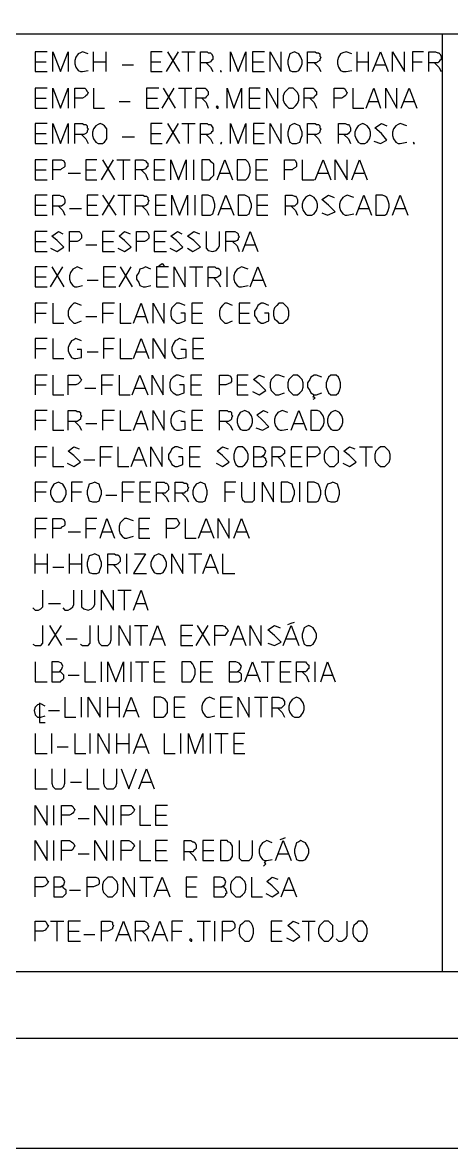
# Model space of a CAD drawing. Extents: x 0 to 597, y 0 to 422.
# Drawn here: x 65 to 103.8, y 0 to 102 of the extents above; entities that cross this region are included whole.
import ezdxf

# ---------------------------------------------------------------- set-up
doc = ezdxf.new("R2010")
doc.units = 0
doc.header["$MEASUREMENT"] = 0
doc.layers.add('GT_1', color=7, linetype='Continuous')

msp = doc.modelspace()

# ---------------------------------------------------------------- linework, layer by layer
at = {"linetype": 'Continuous'}
msp.add_lwpolyline([(0, 421.74), (597.11, 421.74), (597.11, 0), (0, 0)], close=True, dxfattribs=at)
at = {"layer": 'GT_1', "flags": 128}
for points in [[(25, 10), (583.8, 10), (583.8, 409.8)], [(328.9, 101), (25, 101)], [(103, 101), (103, 16)], [(67.2, 99.4), (66.1, 99.4), (66.1, 97.6), (67.2, 97.6)], [(67.7, 97.6), (67.7, 99.4), (68.4, 97.6), (69.1, 99.4), (69.1, 97.6)], [(70.9, 99.2), (70.4, 99.4), (70.2, 99.3), (70, 99.2), (69.8, 98.9), (69.7, 98.6), (69.7, 98.3), (69.8, 98), (70, 97.7), (70.2, 97.6), (70.4, 97.6), (70.9, 97.7)], [(71.4, 97.6), (71.4, 99.4)], [(72.5, 99.4), (72.5, 97.6)], [(77.6, 99.4), (76.6, 99.4), (76.6, 97.6), (77.6, 97.6)], [(78, 97.6), (79.1, 99.4)], [(78.1, 99.4), (79.2, 97.6)], [(79.4, 99.4), (80.6, 99.4)], [(80, 97.6), (80, 99.4)], [(81.1, 97.6), (81.1, 99.4), (81.7, 99.4), (81.8, 99.3), (82, 99.3), (82.1, 99.2), (82.2, 99), (82.2, 98.9), (82.2, 98.7), (82.1, 98.6), (82, 98.5), (81.8, 98.4), (81.7, 98.4), (81.1, 98.4)], [(83.8, 97.6), (83.8, 99.4), (84.5, 97.6), (85.2, 99.4), (85.2, 97.6)], [(86.9, 99.4), (85.8, 99.4), (85.8, 97.6), (86.9, 97.6)], [(87.4, 97.6), (87.4, 99.4), (88.4, 97.6), (88.4, 99.4)], [(89.7, 97.6), (89.8, 97.6), (90, 97.7), (90.2, 98), (90.3, 98.3), (90.3, 98.6), (90.2, 98.9), (90, 99.2), (89.8, 99.3), (89.6, 99.4), (89.4, 99.3), (89.2, 99.2), (89.1, 98.9), (89, 98.6), (89, 98.3), (89.1, 98), (89.2, 97.7), (89.4, 97.6), (89.6, 97.6), (89.7, 97.6)], [(90.8, 97.6), (90.8, 99.4), (91.5, 99.4), (91.6, 99.3), (91.8, 99.3), (91.9, 99.2), (91.9, 99), (92, 98.9), (91.9, 98.7), (91.9, 98.6), (91.7, 98.5), (91.6, 98.4), (91.5, 98.4), (90.8, 98.4)], [(94.8, 99.2), (94.3, 99.4), (94, 99.3), (93.8, 99.2), (93.6, 98.9), (93.5, 98.6), (93.5, 98.3), (93.6, 98), (93.8, 97.7), (94, 97.6), (94.3, 97.6), (94.8, 97.7)], [(95.3, 97.6), (95.3, 99.4)], [(96.3, 99.4), (96.3, 97.6)], [(96.7, 97.6), (97.4, 99.4), (98.1, 97.6)], [(98.5, 97.6), (98.5, 99.4), (99.6, 97.6), (99.6, 99.4)], [(101.3, 99.4), (100.3, 99.4), (100.3, 97.6)], [(101.8, 97.6), (101.8, 99.4), (102.4, 99.4), (102.6, 99.3), (102.7, 99.3), (102.8, 99.2), (102.9, 99), (102.9, 98.9), (102.9, 98.7), (102.8, 98.6), (102.7, 98.5), (102.6, 98.4), (102.4, 98.4), (101.8, 98.4)], [(66.1, 98.5), (67.1, 98.5)], [(71.4, 98.5), (72.5, 98.5)], [(74, 98.2), (75, 98.2)], [(76.6, 98.5), (77.5, 98.5)], [(81.6, 98.4), (82, 98), (82.2, 97.6)], [(85.8, 98.5), (86.8, 98.5)], [(91.4, 98.4), (91.8, 98), (92, 97.6)], [(95.3, 98.5), (96.3, 98.5)], [(97, 98.2), (97.9, 98.2)], [(100.3, 98.5), (101.2, 98.5)], [(102.3, 98.4), (102.7, 98), (102.9, 97.6)], [(83, 97.6), (82.9, 97.7), (82.9, 97.6), (83, 97.6)], [(67.2, 96.1), (66.1, 96.1), (66.1, 94.3), (67.2, 94.3)], [(67.7, 94.3), (67.7, 96.1), (68.4, 94.3), (69.1, 96.1), (69.1, 94.3)], [(69.7, 94.3), (69.7, 96.1), (70.4, 96.1), (70.6, 96.1), (70.7, 96), (70.8, 95.8), (70.9, 95.7), (70.8, 95.5), (70.7, 95.4), (70.6, 95.3), (70.4, 95.2), (69.7, 95.2)], [(71.4, 96.1), (71.4, 94.3), (72.4, 94.3)], [(77.3, 96.1), (76.2, 96.1), (76.2, 94.3), (77.3, 94.3)], [(77.6, 94.3), (78.7, 96.1)], [(77.7, 96.1), (78.8, 94.3)], [(79.1, 96.1), (80.3, 96.1)], [(79.7, 94.3), (79.7, 96.1)], [(80.7, 94.3), (80.7, 96.1), (81.3, 96.1), (81.4, 96.1), (81.5, 96.1), (81.6, 96), (81.7, 95.9), (81.8, 95.8), (81.8, 95.6), (81.8, 95.5), (81.7, 95.4), (81.6, 95.3), (81.5, 95.2), (81.3, 95.2), (80.7, 95.2)], [(83.5, 94.3), (83.5, 96.1), (84.1, 94.3), (84.8, 96.1), (84.8, 94.3)], [(86.5, 96.1), (85.5, 96.1), (85.5, 94.3), (86.5, 94.3)], [(87.1, 94.3), (87.1, 96.1), (88.1, 94.3), (88.1, 96.1)], [(89.4, 94.3), (89.5, 94.3), (89.7, 94.5), (89.9, 94.7), (90, 95), (90, 95.4), (89.9, 95.7), (89.7, 95.9), (89.5, 96.1), (89.3, 96.1), (89.1, 96.1), (88.9, 95.9), (88.7, 95.7), (88.6, 95.4), (88.6, 95), (88.7, 94.7), (88.9, 94.5), (89.1, 94.3), (89.3, 94.3), (89.4, 94.3)], [(90.5, 94.3), (90.5, 96.1), (91.1, 96.1), (91.3, 96.1), (91.4, 96), (91.5, 95.9), (91.6, 95.8), (91.6, 95.6), (91.6, 95.5), (91.5, 95.4), (91.4, 95.3), (91.3, 95.2), (91.1, 95.2), (90.5, 95.2)], [(93.2, 94.3), (93.2, 96.1), (93.9, 96.1), (94.1, 96.1), (94.2, 96), (94.3, 95.8), (94.4, 95.7), (94.3, 95.5), (94.2, 95.4), (94.1, 95.3), (93.9, 95.2), (93.2, 95.2)], [(94.9, 96.1), (94.9, 94.3), (95.9, 94.3)], [(96.1, 94.3), (96.8, 96.1), (97.4, 94.3)], [(97.9, 94.3), (97.9, 96.1), (98.9, 94.3), (98.9, 96.1)], [(99.3, 94.3), (100, 96.1), (100.7, 94.3)], [(66.1, 95.2), (67.1, 95.2)], [(76.2, 95.2), (77.2, 95.2)], [(81.2, 95.2), (81.6, 94.8), (81.8, 94.3)], [(85.5, 95.2), (86.5, 95.2)], [(91, 95.2), (91.4, 94.8), (91.6, 94.3)], [(73.7, 94.9), (74.7, 94.9)], [(82.7, 94.3), (82.7, 94.4), (82.6, 94.5), (82.5, 94.4), (82.6, 94.3), (82.7, 94.3)], [(96.3, 94.9), (97.2, 94.9)], [(99.6, 94.9), (100.5, 94.9)], [(67.2, 92.9), (66.1, 92.9), (66.1, 91.1), (67.2, 91.1)], [(67.7, 91.1), (67.7, 92.9), (68.4, 91.1), (69.1, 92.9), (69.1, 91.1)], [(69.7, 91.1), (69.7, 92.9), (70.4, 92.9), (70.5, 92.8), (70.7, 92.8), (70.8, 92.7), (70.8, 92.5), (70.9, 92.4), (70.8, 92.2), (70.8, 92.1), (70.7, 92), (70.5, 91.9), (70.4, 91.9), (69.7, 91.9)], [(72.1, 91.1), (72.2, 91.1), (72.4, 91.2), (72.6, 91.5), (72.6, 91.8), (72.6, 92.1), (72.6, 92.4), (72.4, 92.7), (72.2, 92.8), (72, 92.9), (71.8, 92.8), (71.6, 92.7), (71.4, 92.4), (71.3, 92.1), (71.3, 91.8), (71.4, 91.5), (71.6, 91.2), (71.8, 91.1), (72, 91.1), (72.1, 91.1)], [(77.6, 92.9), (76.6, 92.9), (76.6, 91.1), (77.6, 91.1)], [(78, 91.1), (79.1, 92.9)], [(78.1, 92.9), (79.2, 91.1)], [(79.4, 92.9), (80.6, 92.9)], [(80, 91.1), (80, 92.9)], [(81.1, 91.1), (81.1, 92.9), (81.7, 92.9), (81.8, 92.8), (82, 92.8), (82.1, 92.7), (82.2, 92.5), (82.2, 92.4), (82.2, 92.2), (82.1, 92.1), (82, 92), (81.8, 91.9), (81.7, 91.9), (81.1, 91.9)], [(83.8, 91.1), (83.8, 92.9), (84.5, 91.1), (85.2, 92.9), (85.2, 91.1)], [(86.9, 92.9), (85.9, 92.9), (85.9, 91.1), (86.9, 91.1)], [(87.4, 91.1), (87.4, 92.9), (88.4, 91.1), (88.4, 92.9)], [(89.7, 91.1), (89.8, 91.1), (90.1, 91.2), (90.2, 91.5), (90.3, 91.8), (90.3, 92.1), (90.2, 92.4), (90.1, 92.7), (89.8, 92.8), (89.6, 92.9), (89.4, 92.8), (89.2, 92.7), (89.1, 92.4), (89, 92.1), (89, 91.8), (89.1, 91.5), (89.2, 91.2), (89.4, 91.1), (89.6, 91.1), (89.7, 91.1)], [(90.8, 91.1), (90.8, 92.9), (91.5, 92.9), (91.6, 92.8), (91.8, 92.8), (91.9, 92.7), (91.9, 92.5), (92, 92.4), (91.9, 92.2), (91.9, 92.1), (91.8, 92), (91.6, 91.9), (91.5, 91.9), (90.8, 91.9)], [(93.6, 91.1), (93.6, 92.9), (94.2, 92.9), (94.4, 92.8), (94.5, 92.8), (94.6, 92.7), (94.7, 92.5), (94.7, 92.4), (94.7, 92.2), (94.6, 92.1), (94.5, 92), (94.4, 91.9), (94.2, 91.9), (93.6, 91.9)], [(95.9, 91.1), (96, 91.1), (96.2, 91.2), (96.4, 91.5), (96.5, 91.8), (96.5, 92.1), (96.4, 92.4), (96.2, 92.7), (96, 92.8), (95.8, 92.9), (95.6, 92.8), (95.4, 92.7), (95.2, 92.4), (95.1, 92.1), (95.1, 91.8), (95.2, 91.5), (95.4, 91.2), (95.6, 91.1), (95.8, 91.1), (95.9, 91.1)], [(96.8, 91.3), (97.4, 91.1), (98, 91.4), (97.5, 92), (96.9, 92.5), (97.5, 92.9), (98, 92.7)], [(99.8, 92.7), (99.2, 92.9), (99, 92.8), (98.8, 92.7), (98.6, 92.4), (98.5, 92.1), (98.5, 91.8), (98.6, 91.5), (98.8, 91.2), (99, 91.1), (99.2, 91.1), (99.8, 91.2)], [(66.1, 92), (67.1, 92)], [(70.3, 91.9), (70.7, 91.5), (70.9, 91.1)], [(76.6, 92), (77.5, 92)], [(81.6, 91.9), (82, 91.5), (82.2, 91.1)], [(85.9, 92), (86.8, 92)], [(91.4, 91.9), (91.8, 91.5), (92, 91.1)], [(94.1, 91.9), (94.5, 91.5), (94.7, 91.1)], [(74, 91.7), (75.1, 91.7)], [(83, 91.1), (83, 91.2), (82.9, 91.1), (83, 91.1)], [(100.4, 91.1), (100.5, 91.1), (100.4, 91.2), (100.4, 91.1)], [(67.2, 89.6), (66.1, 89.6), (66.1, 87.8), (67.2, 87.8)], [(67.7, 87.8), (67.7, 89.6), (68.4, 89.6), (68.5, 89.6), (68.7, 89.5), (68.8, 89.3), (68.8, 89.2), (68.8, 89), (68.7, 88.9), (68.5, 88.8), (68.4, 88.7), (67.7, 88.7)], [(71.7, 89.6), (70.7, 89.6), (70.7, 87.8), (71.7, 87.8)], [(72.1, 87.8), (73.2, 89.6)], [(72.2, 89.6), (73.3, 87.8)], [(73.5, 89.6), (74.7, 89.6)], [(74.1, 87.8), (74.1, 89.6)], [(75.2, 87.8), (75.2, 89.6), (75.8, 89.6), (75.9, 89.6), (76.1, 89.5), (76.2, 89.4), (76.3, 89.3), (76.3, 89.1), (76.3, 89), (76.2, 88.9), (76.1, 88.8), (75.9, 88.7), (75.8, 88.7), (75.2, 88.7)], [(77.9, 89.6), (76.9, 89.6), (76.9, 87.8), (77.9, 87.8)], [(78.4, 87.8), (78.4, 89.6), (79.1, 87.8), (79.8, 89.6), (79.8, 87.8)], [(80.5, 87.8), (80.5, 89.6)], [(81.9, 87.8), (82.1, 88), (82.3, 88.2), (82.3, 88.5), (82.3, 88.9), (82.3, 89.2), (82.1, 89.4), (81.9, 89.6), (81.8, 89.6), (81.2, 89.6), (81.2, 87.8), (81.8, 87.8), (81.9, 87.8)], [(82.6, 87.8), (83.3, 89.6), (84, 87.8)], [(85.1, 87.8), (85.2, 87.8), (85.4, 88), (85.5, 88.2), (85.6, 88.5), (85.6, 88.9), (85.5, 89.2), (85.4, 89.4), (85.2, 89.6), (85, 89.6), (84.4, 89.6), (84.4, 87.8), (85, 87.8), (85.1, 87.8)], [(87.2, 89.6), (86.1, 89.6), (86.1, 87.8), (87.2, 87.8)], [(88.7, 87.8), (88.7, 89.6), (89.4, 89.6), (89.6, 89.6), (89.7, 89.5), (89.8, 89.3), (89.8, 89.2), (89.8, 89), (89.7, 88.9), (89.5, 88.8), (89.4, 88.7), (88.7, 88.7)], [(90.3, 89.6), (90.3, 87.8), (91.4, 87.8)], [(91.5, 87.8), (92.2, 89.6), (92.9, 87.8)], [(93.3, 87.8), (93.3, 89.6), (94.4, 87.8), (94.4, 89.6)], [(94.8, 87.8), (95.5, 89.6), (96.2, 87.8)], [(66.1, 88.7), (67.1, 88.7)], [(69.1, 88.4), (70.2, 88.4)], [(70.7, 88.7), (71.6, 88.7)], [(75.7, 88.7), (76.1, 88.3), (76.3, 87.8)], [(76.9, 88.7), (77.8, 88.7)], [(82.8, 88.4), (83.8, 88.4)], [(86.1, 88.7), (87.1, 88.7)], [(91.8, 88.4), (92.7, 88.4)], [(95, 88.4), (95.9, 88.4)], [(67.2, 86.4), (66.1, 86.4), (66.1, 84.6), (67.2, 84.6)], [(67.7, 84.6), (67.7, 86.4), (68.3, 86.4), (68.5, 86.3), (68.6, 86.3), (68.7, 86.2), (68.8, 86), (68.8, 85.9), (68.8, 85.7), (68.7, 85.6), (68.6, 85.5), (68.5, 85.4), (68.3, 85.4), (67.7, 85.4)], [(71.8, 86.4), (70.8, 86.4), (70.8, 84.6), (71.8, 84.6)], [(72.2, 84.6), (73.3, 86.4)], [(72.2, 86.4), (73.4, 84.6)], [(73.6, 86.4), (74.8, 86.4)], [(74.2, 84.6), (74.2, 86.4)], [(75.2, 84.6), (75.2, 86.4), (75.9, 86.4), (76, 86.3), (76.2, 86.3), (76.3, 86.2), (76.3, 86), (76.4, 85.9), (76.3, 85.7), (76.3, 85.6), (76.2, 85.5), (76, 85.4), (75.9, 85.4), (75.2, 85.4)], [(78, 86.4), (77, 86.4), (77, 84.6), (78, 84.6)], [(78.5, 84.6), (78.5, 86.4), (79.2, 84.6), (79.9, 86.4), (79.9, 84.6)], [(80.6, 84.6), (80.6, 86.4)], [(81.9, 84.6), (82, 84.6), (82.2, 84.7), (82.3, 85), (82.4, 85.3), (82.4, 85.6), (82.3, 85.9), (82.2, 86.2), (82, 86.3), (81.8, 86.4), (81.2, 86.4), (81.2, 84.6), (81.8, 84.6), (81.9, 84.6)], [(82.7, 84.6), (83.4, 86.4), (84.1, 84.6)], [(85.2, 84.6), (85.3, 84.6), (85.5, 84.7), (85.6, 85), (85.7, 85.3), (85.7, 85.6), (85.6, 85.9), (85.5, 86.2), (85.3, 86.3), (85.1, 86.4), (84.5, 86.4), (84.5, 84.6), (85.1, 84.6), (85.2, 84.6)], [(87.2, 86.4), (86.2, 86.4), (86.2, 84.6), (87.2, 84.6)], [(88.8, 84.6), (88.8, 86.4), (89.4, 86.4), (89.6, 86.3), (89.7, 86.3), (89.8, 86.2), (89.9, 86), (89.9, 85.9), (89.9, 85.7), (89.8, 85.6), (89.7, 85.5), (89.6, 85.4), (89.4, 85.4), (88.8, 85.4)], [(91.1, 84.6), (91.2, 84.6), (91.4, 84.7), (91.6, 85), (91.7, 85.3), (91.7, 85.6), (91.6, 85.9), (91.4, 86.2), (91.2, 86.3), (91, 86.4), (90.8, 86.3), (90.6, 86.2), (90.4, 85.9), (90.3, 85.6), (90.3, 85.3), (90.4, 85), (90.6, 84.7), (90.8, 84.6), (91, 84.6), (91.1, 84.6)], [(92.1, 84.8), (92.6, 84.6), (93.3, 84.9), (92.7, 85.5), (92.1, 86), (92.7, 86.4), (93.2, 86.2)], [(95, 86.2), (94.4, 86.4), (94.2, 86.3), (94, 86.2), (93.8, 85.9), (93.7, 85.6), (93.7, 85.3), (93.8, 85), (94, 84.7), (94.2, 84.6), (94.4, 84.6), (95, 84.7)], [(95.2, 84.6), (95.9, 86.4), (96.6, 84.6)], [(97.7, 84.6), (97.8, 84.6), (98, 84.7), (98.1, 85), (98.2, 85.3), (98.2, 85.6), (98.1, 85.9), (98, 86.2), (97.8, 86.3), (97.6, 86.4), (97, 86.4), (97, 84.6), (97.6, 84.6), (97.7, 84.6)], [(98.5, 84.6), (99.2, 86.4), (99.9, 84.6)], [(66.1, 85.5), (67.1, 85.5)], [(68.2, 85.4), (68.6, 85), (68.8, 84.6)], [(69.2, 85.2), (70.3, 85.2)], [(70.8, 85.5), (71.7, 85.5)], [(75.8, 85.4), (76.2, 85), (76.4, 84.6)], [(77, 85.5), (77.9, 85.5)], [(82.9, 85.2), (83.8, 85.2)], [(86.2, 85.5), (87.2, 85.5)], [(89.3, 85.4), (89.7, 85), (89.9, 84.6)], [(95.4, 85.2), (96.4, 85.2)], [(98.7, 85.2), (99.6, 85.2)], [(67.2, 83.1), (66.1, 83.1), (66.1, 81.3), (67.2, 81.3)], [(67.5, 81.6), (68.1, 81.3), (68.7, 81.7), (68.1, 82.3), (67.6, 82.7), (68.2, 83.1), (68.6, 82.9)], [(69.2, 81.3), (69.2, 83.1), (69.9, 83.1), (70.1, 83.1), (70.2, 83), (70.3, 82.8), (70.3, 82.7), (70.3, 82.5), (70.2, 82.4), (70.1, 82.3), (69.9, 82.2), (69.2, 82.2)], [(73.3, 83.1), (72.2, 83.1), (72.2, 81.3), (73.3, 81.3)], [(73.6, 81.6), (74.2, 81.3), (74.8, 81.7), (74.2, 82.3), (73.7, 82.7), (74.2, 83.1), (74.7, 82.9)], [(75.3, 81.3), (75.3, 83.1), (76, 83.1), (76.2, 83.1), (76.3, 83), (76.4, 82.8), (76.4, 82.7), (76.4, 82.5), (76.3, 82.4), (76.2, 82.3), (76, 82.2), (75.3, 82.2)], [(78, 83.1), (76.9, 83.1), (76.9, 81.3), (78, 81.3)], [(78.3, 81.6), (78.9, 81.3), (79.5, 81.7), (78.9, 82.3), (78.4, 82.7), (79, 83.1), (79.4, 82.9)], [(79.9, 81.6), (80.4, 81.3), (81.1, 81.7), (80.5, 82.3), (79.9, 82.7), (80.5, 83.1), (81, 82.9)], [(81.6, 83.1), (81.6, 81.8), (81.6, 81.6), (81.8, 81.4), (82.2, 81.3), (82.5, 81.4), (82.7, 81.6), (82.8, 81.8), (82.8, 83.1)], [(83.4, 81.3), (83.4, 83.1), (84.1, 83.1), (84.2, 83.1), (84.4, 83), (84.5, 82.9), (84.5, 82.8), (84.6, 82.6), (84.5, 82.5), (84.5, 82.4), (84.4, 82.3), (84.2, 82.2), (84.1, 82.2), (83.4, 82.2)], [(84.9, 81.3), (85.6, 83.1), (86.3, 81.3)], [(66.1, 82.2), (67.1, 82.2)], [(70.7, 81.9), (71.7, 81.9)], [(72.2, 82.2), (73.2, 82.2)], [(76.9, 82.2), (77.9, 82.2)], [(84, 82.2), (84.4, 81.8), (84.6, 81.3)], [(85.1, 81.9), (86, 81.9)], [(67.2, 79.9), (66.1, 79.9), (66.1, 78.1), (67.2, 78.1)], [(67.5, 78.1), (68.6, 79.9)], [(67.6, 79.9), (68.7, 78.1)], [(70.4, 79.7), (69.9, 79.9), (69.7, 79.8), (69.5, 79.7), (69.3, 79.4), (69.2, 79.1), (69.2, 78.8), (69.3, 78.5), (69.5, 78.2), (69.7, 78.1), (69.9, 78.1), (70.4, 78.2)], [(73.4, 79.9), (72.3, 79.9), (72.3, 78.1), (73.4, 78.1)], [(73.7, 78.1), (74.8, 79.9)], [(73.8, 79.9), (74.9, 78.1)], [(76.6, 79.7), (76.1, 79.9), (75.9, 79.8), (75.6, 79.7), (75.5, 79.4), (75.3, 79.1), (75.3, 78.8), (75.5, 78.5), (75.6, 78.2), (75.9, 78.1), (76.1, 78.1), (76.6, 78.2)], [(78.2, 79.9), (77.1, 79.9), (77.1, 78.1), (78.2, 78.1)], [(77.3, 80), (77.6, 80.2), (77.8, 80)], [(78.7, 78.1), (78.7, 79.9), (79.7, 78.1), (79.7, 79.9)], [(80.1, 79.9), (81.3, 79.9)], [(80.7, 78.1), (80.7, 79.9)], [(81.8, 78.1), (81.8, 79.9), (82.4, 79.9), (82.5, 79.8), (82.7, 79.8), (82.8, 79.7), (82.9, 79.5), (82.9, 79.4), (82.9, 79.2), (82.8, 79.1), (82.7, 79), (82.5, 78.9), (82.4, 78.9), (81.8, 78.9)], [(83.5, 78.1), (83.5, 79.9)], [(85.4, 79.7), (84.8, 79.9), (84.6, 79.8), (84.4, 79.7), (84.2, 79.4), (84.1, 79.1), (84.1, 78.8), (84.2, 78.5), (84.4, 78.2), (84.6, 78.1), (84.8, 78.1), (85.4, 78.2)], [(85.6, 78.1), (86.3, 79.9), (87, 78.1)], [(66.1, 79), (67.1, 79)], [(70.8, 78.7), (71.8, 78.7)], [(72.3, 79), (73.3, 79)], [(77.1, 79), (78.1, 79)], [(82.3, 78.9), (82.7, 78.5), (82.9, 78.1)], [(85.8, 78.7), (86.8, 78.7)], [(67.2, 76.6), (66.1, 76.6), (66.1, 74.8)], [(67.7, 76.6), (67.7, 74.8), (68.7, 74.8)], [(70.3, 76.4), (69.8, 76.6), (69.6, 76.6), (69.4, 76.4), (69.2, 76.2), (69.1, 75.9), (69.1, 75.5), (69.2, 75.2), (69.4, 75), (69.6, 74.8), (69.8, 74.8), (70.3, 75)], [(73.3, 76.6), (72.2, 76.6), (72.2, 74.8)], [(73.8, 76.6), (73.8, 74.8), (74.8, 74.8)], [(75, 74.8), (75.7, 76.6), (76.3, 74.8)], [(76.8, 74.8), (76.8, 76.6), (77.8, 74.8), (77.8, 76.6)], [(79.7, 76.4), (79.2, 76.6), (78.9, 76.6), (78.7, 76.4), (78.5, 76.2), (78.4, 75.9), (78.4, 75.5), (78.5, 75.2), (78.7, 75), (78.9, 74.8), (79.2, 74.8), (79.7, 75), (79.7, 75.7), (79.3, 75.7)], [(81.3, 76.6), (80.3, 76.6), (80.3, 74.8), (81.3, 74.8)], [(84, 76.4), (83.5, 76.6), (83.3, 76.6), (83.1, 76.4), (82.9, 76.2), (82.8, 75.9), (82.8, 75.5), (82.9, 75.2), (83.1, 75), (83.3, 74.8), (83.5, 74.8), (84, 75)], [(85.6, 76.6), (84.6, 76.6), (84.6, 74.8), (85.6, 74.8)], [(87.3, 76.4), (86.8, 76.6), (86.6, 76.6), (86.3, 76.4), (86.2, 76.2), (86, 75.9), (86, 75.5), (86.2, 75.2), (86.3, 75), (86.6, 74.8), (86.8, 74.8), (87.3, 75), (87.3, 75.7), (86.9, 75.7)], [(88.5, 74.8), (88.6, 74.8), (88.8, 75), (89, 75.2), (89.1, 75.5), (89.1, 75.9), (89, 76.2), (88.8, 76.4), (88.6, 76.6), (88.4, 76.6), (88.2, 76.6), (88, 76.4), (87.8, 76.2), (87.7, 75.9), (87.7, 75.5), (87.8, 75.2), (88, 75), (88.2, 74.8), (88.4, 74.8), (88.5, 74.8)], [(66.1, 75.7), (67.1, 75.7)], [(72.2, 75.7), (73.2, 75.7)], [(80.3, 75.7), (81.2, 75.7)], [(84.6, 75.7), (85.5, 75.7)], [(70.7, 75.4), (71.7, 75.4)], [(75.2, 75.4), (76.1, 75.4)], [(67.2, 73.4), (66.1, 73.4), (66.1, 71.6)], [(66.1, 72.5), (67.1, 72.5)], [(67.7, 73.4), (67.7, 71.6), (68.7, 71.6)], [(70.3, 73.2), (69.8, 73.4), (69.6, 73.3), (69.4, 73.2), (69.2, 72.9), (69.1, 72.6), (69.1, 72.3), (69.2, 72), (69.4, 71.7), (69.6, 71.6), (69.8, 71.6), (70.3, 71.7), (70.3, 72.4), (69.9, 72.4)], [(73.3, 73.4), (72.3, 73.4), (72.3, 71.6)], [(72.3, 72.5), (73.2, 72.5)], [(73.8, 73.4), (73.8, 71.6), (74.9, 71.6)], [(75, 71.6), (75.7, 73.4), (76.4, 71.6)], [(76.8, 71.6), (76.8, 73.4), (77.9, 71.6), (77.9, 73.4)], [(79.8, 73.2), (79.2, 73.4), (79, 73.3), (78.8, 73.2), (78.6, 72.9), (78.5, 72.6), (78.5, 72.3), (78.6, 72), (78.8, 71.7), (79, 71.6), (79.2, 71.6), (79.8, 71.7), (79.8, 72.4), (79.3, 72.4)], [(81.4, 73.4), (80.4, 73.4), (80.4, 71.6), (81.4, 71.6)], [(80.4, 72.5), (81.3, 72.5)], [(70.8, 72.2), (71.8, 72.2)], [(75.3, 72.2), (76.2, 72.2)], [(67.2, 70.1), (66.1, 70.1), (66.1, 68.3)], [(67.7, 70.1), (67.7, 68.3), (68.7, 68.3)], [(69.1, 68.3), (69.1, 70.1), (69.8, 70.1), (70, 70.1), (70.1, 70), (70.2, 69.8), (70.3, 69.7), (70.2, 69.5), (70.1, 69.4), (70, 69.3), (69.8, 69.2), (69.1, 69.2)], [(73.2, 70.1), (72.1, 70.1), (72.1, 68.3)], [(73.7, 70.1), (73.7, 68.3), (74.7, 68.3)], [(74.9, 68.3), (75.6, 70.1), (76.3, 68.3)], [(76.7, 68.3), (76.7, 70.1), (77.7, 68.3), (77.7, 70.1)], [(79.6, 69.9), (79.1, 70.1), (78.9, 70.1), (78.6, 69.9), (78.4, 69.7), (78.3, 69.4), (78.3, 69), (78.4, 68.7), (78.6, 68.5), (78.9, 68.3), (79.1, 68.3), (79.6, 68.5), (79.6, 69.2), (79.2, 69.2)], [(81.2, 70.1), (80.2, 70.1), (80.2, 68.3), (81.2, 68.3)], [(82.8, 68.3), (82.8, 70.1), (83.4, 70.1), (83.5, 70.1), (83.6, 70.1), (83.8, 70), (83.9, 69.8), (83.9, 69.7), (83.9, 69.5), (83.8, 69.4), (83.6, 69.3), (83.4, 69.2), (82.8, 69.2)], [(85.4, 70.1), (84.4, 70.1), (84.4, 68.3), (85.4, 68.3)], [(85.8, 68.6), (86.4, 68.3), (87, 68.7), (86.4, 69.3), (85.9, 69.7), (86.4, 70.1), (86.9, 69.9)], [(88.7, 69.9), (88.2, 70.1), (87.9, 70.1), (87.7, 69.9), (87.5, 69.7), (87.4, 69.4), (87.4, 69), (87.5, 68.7), (87.7, 68.5), (87.9, 68.3), (88.2, 68.3), (88.7, 68.5)], [(89.8, 68.3), (89.9, 68.3), (90.1, 68.5), (90.3, 68.7), (90.4, 69), (90.4, 69.4), (90.3, 69.7), (90.1, 69.9), (89.9, 70.1), (89.7, 70.1), (89.5, 70.1), (89.3, 69.9), (89.1, 69.7), (89, 69.4), (89, 69), (89.1, 68.7), (89.3, 68.5), (89.5, 68.3), (89.7, 68.3), (89.8, 68.3)], [(92.1, 69.9), (91.6, 70.1), (91.4, 70.1), (91.1, 69.9), (91, 69.7), (90.8, 69.4), (90.8, 69), (91, 68.7), (91.1, 68.5), (91.4, 68.3), (91.6, 68.3), (92.1, 68.5)], [(93.2, 68.3), (93.4, 68.3), (93.6, 68.5), (93.7, 68.7), (93.8, 69), (93.8, 69.4), (93.7, 69.7), (93.6, 69.9), (93.4, 70.1), (93.1, 70.1), (92.9, 70.1), (92.7, 69.9), (92.6, 69.7), (92.5, 69.4), (92.5, 69), (92.6, 68.7), (92.7, 68.5), (92.9, 68.3), (93.1, 68.3), (93.2, 68.3)], [(66.1, 69.2), (67.1, 69.2)], [(70.6, 68.9), (71.6, 68.9)], [(72.1, 69.2), (73.1, 69.2)], [(75.1, 68.9), (76, 68.9)], [(80.2, 69.2), (81.1, 69.2)], [(84.4, 69.2), (85.3, 69.2)], [(91.3, 67.9), (91.5, 68), (91.4, 68.1), (91.3, 68.1), (91.4, 68.3)], [(67.2, 66.9), (66.1, 66.9), (66.1, 65.1)], [(67.7, 66.9), (67.7, 65.1), (68.7, 65.1)], [(69.1, 65.1), (69.1, 66.9), (69.8, 66.9), (69.9, 66.8), (70.1, 66.8), (70.2, 66.7), (70.2, 66.5), (70.3, 66.4), (70.2, 66.2), (70.2, 66.1), (70.1, 66), (69.9, 65.9), (69.8, 65.9), (69.1, 65.9)], [(73.3, 66.9), (72.2, 66.9), (72.2, 65.1)], [(73.8, 66.9), (73.8, 65.1), (74.8, 65.1)], [(75, 65.1), (75.7, 66.9), (76.3, 65.1)], [(76.8, 65.1), (76.8, 66.9), (77.8, 65.1), (77.8, 66.9)], [(79.7, 66.7), (79.2, 66.9), (78.9, 66.8), (78.7, 66.7), (78.5, 66.4), (78.4, 66.1), (78.4, 65.8), (78.5, 65.5), (78.7, 65.2), (78.9, 65.1), (79.2, 65.1), (79.7, 65.2), (79.7, 65.9), (79.3, 65.9)], [(81.3, 66.9), (80.3, 66.9), (80.3, 65.1), (81.3, 65.1)], [(82.8, 65.1), (82.8, 66.9), (83.5, 66.9), (83.6, 66.8), (83.8, 66.8), (83.9, 66.7), (83.9, 66.5), (84, 66.4), (83.9, 66.2), (83.9, 66.1), (83.8, 66), (83.6, 65.9), (83.5, 65.9), (82.8, 65.9)], [(85.2, 65.1), (85.3, 65.1), (85.5, 65.2), (85.7, 65.5), (85.8, 65.8), (85.8, 66.1), (85.7, 66.4), (85.5, 66.7), (85.3, 66.8), (85.1, 66.9), (84.9, 66.8), (84.7, 66.7), (84.5, 66.4), (84.4, 66.1), (84.4, 65.8), (84.5, 65.5), (84.7, 65.2), (84.9, 65.1), (85.1, 65.1), (85.2, 65.1)], [(86.1, 65.3), (86.7, 65.1), (87.3, 65.4), (86.7, 66), (86.2, 66.5), (86.8, 66.9), (87.2, 66.7)], [(89, 66.7), (88.5, 66.9), (88.3, 66.8), (88.1, 66.7), (87.9, 66.4), (87.8, 66.1), (87.8, 65.8), (87.9, 65.5), (88.1, 65.2), (88.3, 65.1), (88.5, 65.1), (89, 65.2)], [(89.3, 65.1), (90, 66.9), (90.7, 65.1)], [(91.8, 65.1), (91.9, 65.1), (92, 65.2), (92.2, 65.5), (92.3, 65.8), (92.3, 66.1), (92.2, 66.4), (92, 66.7), (91.9, 66.8), (91.7, 66.9), (91.1, 66.9), (91.1, 65.1), (91.7, 65.1), (91.8, 65.1)], [(93.4, 65.1), (93.5, 65.1), (93.7, 65.2), (93.9, 65.5), (94, 65.8), (94, 66.1), (93.9, 66.4), (93.7, 66.7), (93.5, 66.8), (93.3, 66.9), (93.1, 66.8), (92.9, 66.7), (92.7, 66.4), (92.6, 66.1), (92.6, 65.8), (92.7, 65.5), (92.9, 65.2), (93.1, 65.1), (93.3, 65.1), (93.4, 65.1)], [(66.1, 66), (67.1, 66)], [(69.7, 65.9), (70.1, 65.5), (70.3, 65.1)], [(70.7, 65.7), (71.7, 65.7)], [(72.2, 66), (73.2, 66)], [(75.2, 65.7), (76.1, 65.7)], [(80.3, 66), (81.2, 66)], [(83.4, 65.9), (83.8, 65.5), (84, 65.1)], [(89.5, 65.7), (90.4, 65.7)], [(67.2, 63.6), (66.1, 63.6), (66.1, 61.8)], [(67.7, 63.6), (67.7, 61.8), (68.7, 61.8)], [(69, 62.1), (69.6, 61.8), (70.2, 62.2), (69.6, 62.8), (69.1, 63.2), (69.6, 63.6), (70.1, 63.4)], [(73.1, 63.6), (72, 63.6), (72, 61.8)], [(73.6, 63.6), (73.6, 61.8), (74.6, 61.8)], [(74.8, 61.8), (75.5, 63.6), (76.2, 61.8)], [(76.6, 61.8), (76.6, 63.6), (77.6, 61.8), (77.6, 63.6)], [(79.5, 63.4), (79, 63.6), (78.8, 63.6), (78.5, 63.4), (78.4, 63.2), (78.2, 62.9), (78.2, 62.5), (78.4, 62.2), (78.5, 62), (78.8, 61.8), (79, 61.8), (79.5, 62), (79.5, 62.7), (79.1, 62.7)], [(81.1, 63.6), (80.1, 63.6), (80.1, 61.8), (81.1, 61.8)], [(82.5, 62.1), (83.1, 61.8), (83.7, 62.2), (83.1, 62.8), (82.6, 63.2), (83.1, 63.6), (83.6, 63.4)], [(84.8, 61.8), (84.9, 61.8), (85.1, 62), (85.3, 62.2), (85.4, 62.5), (85.4, 62.9), (85.3, 63.2), (85.1, 63.4), (84.9, 63.6), (84.7, 63.6), (84.5, 63.6), (84.3, 63.4), (84.2, 63.2), (84.1, 62.9), (84.1, 62.5), (84.2, 62.2), (84.3, 62), (84.5, 61.8), (84.7, 61.8), (84.8, 61.8)], [(85.9, 62.7), (86.6, 62.7), (86.9, 62.9), (87, 63.2), (86.8, 63.5), (86.5, 63.6), (85.9, 63.6), (85.9, 61.8), (86.6, 61.8), (86.8, 61.8), (86.9, 61.9), (87, 62), (87, 62.1), (87.1, 62.2), (87, 62.4), (87, 62.5), (86.9, 62.6), (86.8, 62.7), (86.6, 62.7)], [(87.6, 61.8), (87.6, 63.6), (88.2, 63.6), (88.3, 63.6), (88.5, 63.5), (88.6, 63.4), (88.7, 63.3), (88.7, 63.1), (88.7, 63), (88.6, 62.9), (88.5, 62.8), (88.3, 62.7), (88.2, 62.7), (87.6, 62.7)], [(90.3, 63.6), (89.3, 63.6), (89.3, 61.8), (90.3, 61.8)], [(90.8, 61.8), (90.8, 63.6), (91.5, 63.6), (91.7, 63.6), (91.8, 63.5), (91.9, 63.3), (91.9, 63.2), (91.9, 63), (91.8, 62.9), (91.7, 62.8), (91.5, 62.7), (90.8, 62.7)], [(93.1, 61.8), (93.2, 61.8), (93.4, 62), (93.6, 62.2), (93.6, 62.5), (93.6, 62.9), (93.6, 63.2), (93.4, 63.4), (93.2, 63.6), (93, 63.6), (92.8, 63.6), (92.6, 63.4), (92.4, 63.2), (92.3, 62.9), (92.3, 62.5), (92.4, 62.2), (92.6, 62), (92.8, 61.8), (93, 61.8), (93.1, 61.8)], [(94, 62.1), (94.6, 61.8), (95.2, 62.2), (94.6, 62.8), (94.1, 63.2), (94.6, 63.6), (95.1, 63.4)], [(95.5, 63.6), (96.7, 63.6)], [(96.1, 61.8), (96.1, 63.6)], [(97.7, 61.8), (97.8, 61.8), (98, 62), (98.2, 62.2), (98.3, 62.5), (98.3, 62.9), (98.2, 63.2), (98, 63.4), (97.8, 63.6), (97.6, 63.6), (97.4, 63.6), (97.2, 63.4), (97, 63.2), (96.9, 62.9), (96.9, 62.5), (97, 62.2), (97.2, 62), (97.4, 61.8), (97.6, 61.8), (97.7, 61.8)], [(66.1, 62.7), (67.1, 62.7)], [(70.5, 62.4), (71.5, 62.4)], [(72, 62.7), (73, 62.7)], [(75, 62.4), (75.9, 62.4)], [(80.1, 62.7), (81, 62.7)], [(88.1, 62.7), (88.5, 62.3), (88.7, 61.8)], [(89.3, 62.7), (90.2, 62.7)], [(67.2, 60.4), (66.1, 60.4), (66.1, 58.6)], [(68.3, 58.6), (68.4, 58.6), (68.6, 58.7), (68.8, 59), (68.9, 59.3), (68.9, 59.6), (68.8, 59.9), (68.6, 60.2), (68.4, 60.3), (68.2, 60.4), (68, 60.3), (67.8, 60.2), (67.6, 59.9), (67.5, 59.6), (67.5, 59.3), (67.6, 59), (67.8, 58.7), (68, 58.6), (68.2, 58.6), (68.3, 58.6)], [(70.4, 60.4), (69.4, 60.4), (69.4, 58.6)], [(71.6, 58.6), (71.7, 58.6), (71.9, 58.7), (72, 59), (72.1, 59.3), (72.1, 59.6), (72, 59.9), (71.9, 60.2), (71.7, 60.3), (71.5, 60.4), (71.3, 60.3), (71, 60.2), (70.9, 59.9), (70.8, 59.6), (70.8, 59.3), (70.9, 59), (71, 58.7), (71.3, 58.6), (71.5, 58.6), (71.6, 58.6)], [(75.1, 60.4), (74, 60.4), (74, 58.6)], [(76.6, 60.4), (75.6, 60.4), (75.6, 58.6), (76.6, 58.6)], [(77.1, 58.6), (77.1, 60.4), (77.7, 60.4), (77.8, 60.4), (77.9, 60.3), (78, 60.3), (78.1, 60.2), (78.2, 60), (78.2, 59.9), (78.2, 59.7), (78.1, 59.6), (78, 59.5), (77.9, 59.4), (77.7, 59.4), (77.1, 59.4)], [(78.8, 58.6), (78.8, 60.4), (79.5, 60.4), (79.6, 60.3), (79.8, 60.3), (79.9, 60.2), (79.9, 60), (80, 59.9), (79.9, 59.7), (79.9, 59.6), (79.7, 59.5), (79.6, 59.4), (79.5, 59.4), (78.8, 59.4)], [(81.2, 58.6), (81.3, 58.6), (81.5, 58.7), (81.6, 59), (81.7, 59.3), (81.7, 59.6), (81.6, 59.9), (81.5, 60.2), (81.3, 60.3), (81.1, 60.4), (80.9, 60.3), (80.7, 60.2), (80.5, 59.9), (80.4, 59.6), (80.4, 59.3), (80.5, 59), (80.7, 58.7), (80.9, 58.6), (81.1, 58.6), (81.2, 58.6)], [(84.3, 60.4), (83.3, 60.4), (83.3, 58.6)], [(84.8, 60.4), (84.8, 59.1), (84.9, 58.8), (85.1, 58.6), (85.4, 58.6), (85.8, 58.6), (86, 58.8), (86, 59.1), (86, 60.4)], [(86.7, 58.6), (86.7, 60.4), (87.7, 58.6), (87.7, 60.4)], [(89.1, 58.6), (89.2, 58.6), (89.4, 58.7), (89.5, 59), (89.6, 59.3), (89.6, 59.6), (89.5, 59.9), (89.4, 60.2), (89.2, 60.3), (89, 60.4), (88.4, 60.4), (88.4, 58.6), (89, 58.6), (89.1, 58.6)], [(90.1, 58.6), (90.1, 60.4)], [(91.5, 58.6), (91.6, 58.6), (91.8, 58.7), (91.9, 59), (92, 59.3), (92, 59.6), (91.9, 59.9), (91.8, 60.2), (91.6, 60.3), (91.4, 60.4), (90.8, 60.4), (90.8, 58.6), (91.4, 58.6), (91.5, 58.6)], [(93.2, 58.6), (93.3, 58.6), (93.5, 58.7), (93.6, 59), (93.7, 59.3), (93.7, 59.6), (93.6, 59.9), (93.5, 60.2), (93.3, 60.3), (93.1, 60.4), (92.9, 60.3), (92.6, 60.2), (92.5, 59.9), (92.4, 59.6), (92.4, 59.3), (92.5, 59), (92.6, 58.7), (92.9, 58.6), (93.1, 58.6), (93.2, 58.6)], [(66.1, 59.5), (67.1, 59.5)], [(69.4, 59.5), (70.3, 59.5)], [(72.5, 59.2), (73.5, 59.2)], [(74, 59.5), (75, 59.5)], [(75.6, 59.5), (76.5, 59.5)], [(77.6, 59.4), (78, 59), (78.2, 58.6)], [(79.4, 59.4), (79.8, 59), (80, 58.6)], [(83.3, 59.5), (84.2, 59.5)], [(67.2, 57.1), (66.1, 57.1), (66.1, 55.3)], [(66.1, 56.2), (67.1, 56.2)], [(67.7, 55.3), (67.7, 57.1), (68.4, 57.1), (68.5, 57.1), (68.7, 57), (68.8, 56.8), (68.8, 56.7), (68.8, 56.5), (68.7, 56.4), (68.5, 56.3), (68.4, 56.2), (67.7, 56.2)], [(71.7, 57.1), (70.7, 57.1), (70.7, 55.3)], [(70.7, 56.2), (71.6, 56.2)], [(72, 55.3), (72.6, 57.1), (73.3, 55.3)], [(75, 56.9), (74.4, 57.1), (74.2, 57.1), (74, 56.9), (73.8, 56.7), (73.7, 56.4), (73.7, 56), (73.8, 55.7), (74, 55.5), (74.2, 55.3), (74.4, 55.3), (75, 55.5)], [(76.5, 57.1), (75.5, 57.1), (75.5, 55.3), (76.5, 55.3)], [(75.5, 56.2), (76.4, 56.2)], [(78, 55.3), (78, 57.1), (78.7, 57.1), (78.9, 57.1), (79, 57), (79.1, 56.8), (79.2, 56.7), (79.1, 56.5), (79, 56.4), (78.9, 56.3), (78.7, 56.2), (78, 56.2)], [(79.7, 57.1), (79.7, 55.3), (80.7, 55.3)], [(80.9, 55.3), (81.6, 57.1), (82.3, 55.3)], [(82.7, 55.3), (82.7, 57.1), (83.7, 55.3), (83.7, 57.1)], [(84.1, 55.3), (84.8, 57.1), (85.5, 55.3)], [(69.1, 55.9), (70.2, 55.9)], [(72.2, 55.9), (73.1, 55.9)], [(81.1, 55.9), (82, 55.9)], [(84.4, 55.9), (85.3, 55.9)], [(66.1, 52.1), (66.1, 53.9)], [(67.2, 53.9), (67.2, 52.1)], [(69.2, 52.1), (69.2, 53.9)], [(70.3, 53.9), (70.3, 52.1)], [(71.6, 52.1), (71.7, 52.1), (71.9, 52.2), (72, 52.5), (72.1, 52.8), (72.1, 53.1), (72, 53.4), (71.9, 53.7), (71.7, 53.8), (71.5, 53.9), (71.3, 53.8), (71, 53.7), (70.9, 53.4), (70.8, 53.1), (70.8, 52.8), (70.9, 52.5), (71, 52.2), (71.3, 52.1), (71.5, 52.1), (71.6, 52.1)], [(72.7, 52.1), (72.7, 53.9), (73.3, 53.9), (73.4, 53.8), (73.6, 53.8), (73.7, 53.7), (73.8, 53.5), (73.8, 53.4), (73.8, 53.2), (73.7, 53.1), (73.6, 53), (73.4, 52.9), (73.3, 52.9), (72.7, 52.9)], [(74.4, 52.1), (74.4, 53.9)], [(75.1, 53.9), (76.1, 53.9), (75, 52.1), (76.2, 52.1)], [(77.4, 52.1), (77.5, 52.1), (77.7, 52.2), (77.9, 52.5), (78, 52.8), (78, 53.1), (77.9, 53.4), (77.7, 53.7), (77.5, 53.8), (77.3, 53.9), (77.1, 53.8), (76.9, 53.7), (76.7, 53.4), (76.6, 53.1), (76.6, 52.8), (76.7, 52.5), (76.9, 52.2), (77.1, 52.1), (77.3, 52.1), (77.4, 52.1)], [(78.5, 52.1), (78.5, 53.9), (79.5, 52.1), (79.5, 53.9)], [(80, 53.9), (81.2, 53.9)], [(80.6, 52.1), (80.6, 53.9)], [(81.3, 52.1), (82, 53.9), (82.7, 52.1)], [(83.1, 53.9), (83.1, 52.1), (84.2, 52.1)], [(66.1, 53), (67.2, 53)], [(67.7, 52.7), (68.7, 52.7)], [(69.2, 53), (70.3, 53)], [(73.2, 52.9), (73.6, 52.5), (73.8, 52.1)], [(81.6, 52.7), (82.5, 52.7)], [(65.9, 49), (66.1, 48.8), (66.4, 48.8), (66.6, 48.9), (66.8, 49.1), (66.8, 49.3), (66.8, 50.6)], [(68.6, 49), (68.8, 48.8), (69.1, 48.8), (69.3, 48.9), (69.5, 49.1), (69.6, 49.3), (69.6, 50.6)], [(70.3, 50.6), (70.3, 49.3), (70.3, 49.1), (70.5, 48.9), (70.9, 48.8), (71.2, 48.9), (71.4, 49.1), (71.5, 49.3), (71.5, 50.6)], [(72.1, 48.8), (72.1, 50.6), (73.2, 48.8), (73.2, 50.6)], [(73.6, 50.6), (74.8, 50.6)], [(74.2, 48.8), (74.2, 50.6)], [(75, 48.8), (75.7, 50.6), (76.3, 48.8)], [(67.3, 49.4), (68.4, 49.4)], [(75.2, 49.4), (76.1, 49.4)], [(65.9, 45.7), (66.1, 45.6), (66.4, 45.6), (66.6, 45.6), (66.8, 45.8), (66.8, 46.1), (66.8, 47.4)], [(67.3, 45.6), (68.5, 47.4)], [(67.4, 47.4), (68.5, 45.6)], [(70.2, 45.7), (70.4, 45.6), (70.6, 45.6), (70.9, 45.6), (71.1, 45.8), (71.1, 46.1), (71.1, 47.4)], [(71.8, 47.4), (71.8, 46.1), (71.9, 45.8), (72.1, 45.6), (72.4, 45.6), (72.7, 45.6), (72.9, 45.8), (73, 46.1), (73, 47.4)], [(73.7, 45.6), (73.7, 47.4), (74.7, 45.6), (74.7, 47.4)], [(75.1, 47.4), (76.3, 47.4)], [(75.7, 45.6), (75.7, 47.4)], [(76.5, 45.6), (77.2, 47.4), (77.9, 45.6)], [(80.4, 47.4), (79.3, 47.4), (79.3, 45.6), (80.4, 45.6)], [(80.7, 45.6), (81.8, 47.4)], [(80.8, 47.4), (81.9, 45.6)], [(82.4, 45.6), (82.4, 47.4), (83.1, 47.4), (83.3, 47.3), (83.4, 47.2), (83.5, 47.1), (83.6, 46.9), (83.5, 46.8), (83.4, 46.6), (83.3, 46.5), (83.1, 46.5), (82.4, 46.5)], [(83.8, 45.6), (84.5, 47.4), (85.2, 45.6)], [(85.6, 45.6), (85.6, 47.4), (86.6, 45.6), (86.6, 47.4)], [(87.2, 45.8), (87.8, 45.6), (88.4, 45.9), (87.8, 46.5), (87.2, 47), (87.8, 47.4), (88.3, 47.2)], [(88.6, 45.6), (89.3, 47.4), (90, 45.6)], [(89, 47.5), (89.3, 47.6), (89.6, 47.7)], [(91, 45.6), (91.1, 45.6), (91.3, 45.7), (91.5, 46), (91.6, 46.3), (91.6, 46.6), (91.5, 46.9), (91.3, 47.2), (91.1, 47.3), (90.9, 47.4), (90.7, 47.3), (90.5, 47.2), (90.4, 46.9), (90.3, 46.6), (90.3, 46.3), (90.4, 46), (90.5, 45.7), (90.7, 45.6), (90.9, 45.6), (91, 45.6)], [(68.9, 46.2), (69.9, 46.2)], [(76.7, 46.2), (77.7, 46.2)], [(79.3, 46.5), (80.3, 46.5)], [(84, 46.2), (85, 46.2)], [(88.8, 46.2), (89.8, 46.2)], [(66.1, 44.1), (66.1, 42.3), (67.2, 42.3)], [(67.6, 43.2), (68.3, 43.2), (68.5, 43.4), (68.6, 43.7), (68.5, 44), (68.2, 44.1), (67.6, 44.1), (67.6, 42.3), (68.3, 42.3), (68.4, 42.3), (68.5, 42.4), (68.6, 42.5), (68.7, 42.6), (68.7, 42.7), (68.7, 42.9), (68.6, 43), (68.5, 43.1), (68.4, 43.2), (68.3, 43.2)], [(70.6, 44.1), (70.6, 42.3), (71.6, 42.3)], [(72.1, 42.3), (72.1, 44.1)], [(72.7, 42.3), (72.7, 44.1), (73.4, 42.3), (74.1, 44.1), (74.1, 42.3)], [(74.8, 42.3), (74.8, 44.1)], [(75.2, 44.1), (76.4, 44.1)], [(75.8, 42.3), (75.8, 44.1)], [(77.9, 44.1), (76.9, 44.1), (76.9, 42.3), (77.9, 42.3)], [(80.1, 42.3), (80.2, 42.3), (80.4, 42.5), (80.5, 42.7), (80.6, 43), (80.6, 43.4), (80.5, 43.7), (80.4, 43.9), (80.2, 44.1), (80, 44.1), (79.4, 44.1), (79.4, 42.3), (80, 42.3), (80.1, 42.3)], [(82.2, 44.1), (81.1, 44.1), (81.1, 42.3), (82.2, 42.3)], [(83.7, 43.2), (84.4, 43.2), (84.7, 43.4), (84.8, 43.7), (84.6, 44), (84.3, 44.1), (83.7, 44.1), (83.7, 42.3), (84.4, 42.3), (84.5, 42.3), (84.7, 42.4), (84.8, 42.5), (84.8, 42.6), (84.8, 42.7), (84.8, 42.9), (84.8, 43), (84.7, 43.1), (84.5, 43.2), (84.4, 43.2)], [(85.1, 42.3), (85.8, 44.1), (86.5, 42.3)], [(86.6, 44.1), (87.8, 44.1)], [(87.2, 42.3), (87.2, 44.1)], [(89.3, 44.1), (88.3, 44.1), (88.3, 42.3), (89.3, 42.3)], [(89.8, 42.3), (89.8, 44.1), (90.4, 44.1), (90.5, 44.1), (90.6, 44.1), (90.7, 44), (90.8, 43.9), (90.9, 43.8), (90.9, 43.6), (90.9, 43.5), (90.8, 43.4), (90.7, 43.3), (90.6, 43.2), (90.4, 43.2), (89.8, 43.2)], [(91.5, 42.3), (91.5, 44.1)], [(92, 42.3), (92.6, 44.1), (93.3, 42.3)], [(69.1, 42.9), (70.1, 42.9)], [(76.9, 43.2), (77.8, 43.2)], [(81.1, 43.2), (82.1, 43.2)], [(85.3, 42.9), (86.2, 42.9)], [(88.3, 43.2), (89.2, 43.2)], [(90.3, 43.2), (90.7, 42.8), (90.9, 42.3)], [(92.2, 42.9), (93.1, 42.9)], [(68.8, 40.9), (68.8, 39.1), (69.8, 39.1)], [(70.3, 39.1), (70.3, 40.9)], [(70.9, 39.1), (70.9, 40.9), (72, 39.1), (72, 40.9)], [(72.7, 39.1), (72.7, 40.9)], [(73.7, 40.9), (73.7, 39.1)], [(74.1, 39.1), (74.8, 40.9), (75.5, 39.1)], [(77.6, 39.1), (77.7, 39.1), (77.9, 39.2), (78.1, 39.5), (78.1, 39.8), (78.1, 40.1), (78.1, 40.4), (77.9, 40.7), (77.7, 40.8), (77.5, 40.9), (76.9, 40.9), (76.9, 39.1), (77.5, 39.1), (77.6, 39.1)], [(79.7, 40.9), (78.7, 40.9), (78.7, 39.1), (79.7, 39.1)], [(82.4, 40.7), (81.9, 40.9), (81.7, 40.8), (81.5, 40.7), (81.3, 40.4), (81.2, 40.1), (81.2, 39.8), (81.3, 39.5), (81.5, 39.2), (81.7, 39.1), (81.9, 39.1), (82.4, 39.2)], [(84, 40.9), (82.9, 40.9), (82.9, 39.1), (84, 39.1)], [(84.5, 39.1), (84.5, 40.9), (85.5, 39.1), (85.5, 40.9)], [(86, 40.9), (87.2, 40.9)], [(86.6, 39.1), (86.6, 40.9)], [(87.6, 39.1), (87.6, 40.9), (88.2, 40.9), (88.4, 40.8), (88.5, 40.8), (88.6, 40.7), (88.7, 40.5), (88.7, 40.4), (88.7, 40.2), (88.6, 40.1), (88.5, 40), (88.4, 39.9), (88.2, 39.9), (87.6, 39.9)], [(89.9, 39.1), (90, 39.1), (90.2, 39.2), (90.4, 39.5), (90.5, 39.8), (90.5, 40.1), (90.4, 40.4), (90.2, 40.7), (90, 40.8), (89.8, 40.9), (89.6, 40.8), (89.4, 40.7), (89.2, 40.4), (89.1, 40.1), (89.1, 39.8), (89.2, 39.5), (89.4, 39.2), (89.6, 39.1), (89.8, 39.1), (89.9, 39.1)], [(67, 40.1), (66.6, 40.3), (66.3, 40.2), (66.1, 40), (66, 39.7), (66.1, 39.3), (66.3, 39.1), (66.6, 39.1), (67, 39.2)], [(66.5, 40.4), (66.5, 38.6), (67, 38.6)], [(72.7, 40), (73.7, 40)], [(78.7, 40), (79.6, 40)], [(82.9, 40), (83.9, 40)], [(88.1, 39.9), (88.5, 39.5), (88.7, 39.1)], [(67.3, 39.7), (68.3, 39.7)], [(74.3, 39.7), (75.3, 39.7)], [(66.1, 37.6), (66.1, 35.8), (67.2, 35.8)], [(67.6, 35.8), (67.6, 37.6)], [(69.7, 37.6), (69.7, 35.8), (70.7, 35.8)], [(71.1, 35.8), (71.1, 37.6)], [(71.8, 35.8), (71.8, 37.6), (72.8, 35.8), (72.8, 37.6)], [(73.5, 35.8), (73.5, 37.6)], [(74.6, 37.6), (74.6, 35.8)], [(75, 35.8), (75.7, 37.6), (76.4, 35.8)], [(77.8, 37.6), (77.8, 35.8), (78.8, 35.8)], [(79.3, 35.8), (79.3, 37.6)], [(80, 35.8), (80, 37.6), (80.6, 35.8), (81.3, 37.6), (81.3, 35.8)], [(82, 35.8), (82, 37.6)], [(82.4, 37.6), (83.6, 37.6)], [(83, 35.8), (83, 37.6)], [(85.1, 37.6), (84.1, 37.6), (84.1, 35.8), (85.1, 35.8)], [(68.1, 36.4), (69.1, 36.4)], [(73.5, 36.7), (74.6, 36.7)], [(75.2, 36.4), (76.1, 36.4)], [(84.1, 36.7), (85, 36.7)], [(66.1, 34.4), (66.1, 32.6), (67.2, 32.6)], [(67.6, 34.4), (67.6, 33.1), (67.7, 32.8), (67.9, 32.6), (68.2, 32.6), (68.5, 32.6), (68.7, 32.8), (68.8, 33.1), (68.8, 34.4)], [(70.8, 34.4), (70.8, 32.6), (71.9, 32.6)], [(72.3, 34.4), (72.3, 33.1), (72.4, 32.8), (72.6, 32.6), (72.9, 32.6), (73.2, 32.6), (73.4, 32.8), (73.5, 33.1), (73.5, 34.4)], [(73.9, 34.4), (74.6, 32.6), (75.3, 34.4)], [(75.5, 32.6), (76.2, 34.4), (76.9, 32.6)], [(69.3, 33.2), (70.3, 33.2)], [(75.7, 33.2), (76.6, 33.2)], [(66.1, 29.3), (66.1, 31.1), (67.2, 29.3), (67.2, 31.1)], [(67.8, 29.3), (67.8, 31.1)], [(68.5, 29.3), (68.5, 31.1), (69.2, 31.1), (69.4, 31.1), (69.5, 31), (69.6, 30.8), (69.7, 30.7), (69.6, 30.5), (69.5, 30.4), (69.4, 30.3), (69.2, 30.2), (68.5, 30.2)], [(71.5, 29.3), (71.5, 31.1), (72.6, 29.3), (72.6, 31.1)], [(73.2, 29.3), (73.2, 31.1)], [(73.9, 29.3), (73.9, 31.1), (74.6, 31.1), (74.8, 31.1), (74.9, 31), (75, 30.8), (75.1, 30.7), (75, 30.5), (74.9, 30.4), (74.8, 30.3), (74.6, 30.2), (73.9, 30.2)], [(75.6, 31.1), (75.6, 29.3), (76.6, 29.3)], [(78.1, 31.1), (77, 31.1), (77, 29.3), (78.1, 29.3)], [(70, 29.9), (71, 29.9)], [(77, 30.2), (78, 30.2)], [(66.1, 26.1), (66.1, 27.9), (67.2, 26.1), (67.2, 27.9)], [(67.8, 26.1), (67.8, 27.9)], [(68.5, 26.1), (68.5, 27.9), (69.2, 27.9), (69.4, 27.8), (69.5, 27.7), (69.6, 27.6), (69.7, 27.4), (69.6, 27.3), (69.5, 27.1), (69.4, 27), (69.2, 27), (68.5, 27)], [(71.5, 26.1), (71.5, 27.9), (72.6, 26.1), (72.6, 27.9)], [(73.2, 26.1), (73.2, 27.9)], [(73.9, 26.1), (73.9, 27.9), (74.6, 27.9), (74.8, 27.8), (74.9, 27.7), (75, 27.6), (75.1, 27.4), (75, 27.3), (74.9, 27.1), (74.8, 27), (74.6, 27), (73.9, 27)], [(75.6, 27.9), (75.6, 26.1), (76.6, 26.1)], [(78.1, 27.9), (77, 27.9), (77, 26.1), (78.1, 26.1)], [(79.6, 26.1), (79.6, 27.9), (80.2, 27.9), (80.4, 27.8), (80.5, 27.8), (80.6, 27.7), (80.7, 27.5), (80.7, 27.4), (80.7, 27.2), (80.6, 27.1), (80.5, 27), (80.4, 26.9), (80.2, 26.9), (79.6, 26.9)], [(82.3, 27.9), (81.3, 27.9), (81.3, 26.1), (82.3, 26.1)], [(83.6, 26.1), (83.8, 26.2), (84, 26.5), (84, 26.8), (84, 27.1), (84, 27.4), (83.8, 27.7), (83.6, 27.8), (83.5, 27.9), (82.9, 27.9), (82.9, 26.1), (83.5, 26.1), (83.6, 26.1)], [(84.6, 27.9), (84.6, 26.6), (84.6, 26.3), (84.8, 26.1), (85.2, 26.1), (85.5, 26.1), (85.7, 26.3), (85.8, 26.6), (85.8, 27.9)], [(87.6, 27.7), (87.1, 27.9), (86.9, 27.8), (86.7, 27.7), (86.5, 27.4), (86.4, 27.1), (86.4, 26.8), (86.5, 26.5), (86.7, 26.2), (86.9, 26.1), (87.1, 26.1), (87.6, 26.2)], [(87.9, 26.1), (88.6, 27.9), (89.3, 26.1)], [(88.3, 28), (88.6, 28.1), (88.8, 28.2)], [(90.3, 26.1), (90.4, 26.1), (90.6, 26.2), (90.8, 26.5), (90.9, 26.8), (90.9, 27.1), (90.8, 27.4), (90.6, 27.7), (90.4, 27.8), (90.2, 27.9), (90, 27.8), (89.8, 27.7), (89.7, 27.4), (89.6, 27.1), (89.6, 26.8), (89.7, 26.5), (89.8, 26.2), (90, 26.1), (90.2, 26.1), (90.3, 26.1)], [(70, 26.7), (71, 26.7)], [(77, 27), (78, 27)], [(80.1, 26.9), (80.5, 26.5), (80.7, 26.1)], [(81.3, 27), (82.3, 27)], [(88.1, 26.7), (89.1, 26.7)], [(86.8, 25.6), (87, 25.8), (86.9, 25.9), (87, 26.1)], [(66.1, 22.8), (66.1, 24.6), (66.8, 24.6), (67, 24.6), (67.1, 24.5), (67.2, 24.3), (67.3, 24.2), (67.2, 24), (67.1, 23.9), (67, 23.8), (66.8, 23.7), (66.1, 23.7)], [(67.8, 23.7), (68.4, 23.7), (68.7, 23.9), (68.8, 24.2), (68.6, 24.5), (68.4, 24.6), (67.8, 24.6), (67.8, 22.8), (68.4, 22.8), (68.5, 22.8), (68.6, 22.8), (68.7, 22.9), (68.8, 23), (68.9, 23.1), (68.9, 23.2), (68.9, 23.4), (68.8, 23.5), (68.7, 23.6), (68.6, 23.7), (68.4, 23.7)], [(70.8, 22.8), (70.8, 24.6), (71.4, 24.6), (71.5, 24.6), (71.6, 24.6), (71.8, 24.5), (71.9, 24.3), (71.9, 24.2), (71.9, 24), (71.8, 23.9), (71.6, 23.8), (71.4, 23.7), (70.8, 23.7)], [(73, 22.8), (73.1, 22.8), (73.3, 23), (73.5, 23.2), (73.6, 23.5), (73.6, 23.9), (73.5, 24.2), (73.3, 24.4), (73.1, 24.6), (72.9, 24.6), (72.7, 24.6), (72.5, 24.4), (72.3, 24.2), (72.2, 23.9), (72.2, 23.5), (72.3, 23.2), (72.5, 23), (72.7, 22.8), (72.9, 22.8), (73, 22.8)], [(74.1, 22.8), (74.1, 24.6), (75.1, 22.8), (75.1, 24.6)], [(75.6, 24.6), (76.8, 24.6)], [(76.2, 22.8), (76.2, 24.6)], [(76.9, 22.8), (77.6, 24.6), (78.3, 22.8)], [(80.8, 24.6), (79.8, 24.6), (79.8, 22.8), (80.8, 22.8)], [(82.3, 23.7), (83, 23.7), (83.3, 23.9), (83.4, 24.2), (83.2, 24.5), (82.9, 24.6), (82.3, 24.6), (82.3, 22.8), (83, 22.8), (83.2, 22.8), (83.3, 22.9), (83.4, 23), (83.4, 23.1), (83.5, 23.2), (83.4, 23.4), (83.4, 23.5), (83.3, 23.6), (83.2, 23.7), (83, 23.7)], [(84.6, 22.8), (84.7, 22.8), (84.9, 23), (85.1, 23.2), (85.2, 23.5), (85.2, 23.9), (85.1, 24.2), (84.9, 24.4), (84.7, 24.6), (84.5, 24.6), (84.3, 24.6), (84.1, 24.4), (83.9, 24.2), (83.8, 23.9), (83.8, 23.5), (83.9, 23.2), (84.1, 23), (84.3, 22.8), (84.5, 22.8), (84.6, 22.8)], [(85.7, 24.6), (85.7, 22.8), (86.7, 22.8)], [(87, 23.1), (87.6, 22.8), (88.2, 23.2), (87.6, 23.8), (87.1, 24.2), (87.6, 24.6), (88.1, 24.4)], [(88.4, 22.8), (89.1, 24.6), (89.8, 22.8)], [(79.8, 23.7), (80.7, 23.7)], [(69.2, 23.4), (70.2, 23.4)], [(77.2, 23.4), (78.1, 23.4)], [(88.7, 23.4), (89.6, 23.4)], [(66.1, 18.8), (66.1, 20.6), (66.8, 20.6), (67, 20.6), (67.1, 20.5), (67.2, 20.3), (67.3, 20.2), (67.2, 20), (67.1, 19.9), (67, 19.8), (66.8, 19.7), (66.1, 19.7)], [(67.5, 20.6), (68.7, 20.6)], [(68.1, 18.8), (68.1, 20.6)], [(70.2, 20.6), (69.1, 20.6), (69.1, 18.8), (70.2, 18.8)], [(72.1, 18.8), (72.1, 20.6), (72.7, 20.6), (72.8, 20.6), (72.9, 20.6), (73.1, 20.5), (73.1, 20.3), (73.2, 20.2), (73.1, 20), (73.1, 19.9), (72.9, 19.8), (72.7, 19.7), (72.1, 19.7)], [(73.4, 18.8), (74.1, 20.6), (74.8, 18.8)], [(75.2, 18.8), (75.2, 20.6), (75.9, 20.6), (76, 20.6), (76.2, 20.5), (76.3, 20.4), (76.3, 20.3), (76.4, 20.1), (76.3, 20), (76.3, 19.9), (76.1, 19.8), (76, 19.7), (75.9, 19.7), (75.2, 19.7)], [(76.7, 18.8), (77.4, 20.6), (78.1, 18.8)], [(79.5, 20.6), (78.5, 20.6), (78.5, 18.8)], [(80.8, 20.6), (82, 20.6)], [(81.4, 18.8), (81.4, 20.6)], [(82.4, 18.8), (82.4, 20.6)], [(83.1, 18.8), (83.1, 20.6), (83.8, 20.6), (84, 20.6), (84.1, 20.5), (84.2, 20.3), (84.2, 20.2), (84.2, 20), (84.1, 19.9), (84, 19.8), (83.8, 19.7), (83.1, 19.7)], [(85.4, 18.8), (85.5, 18.8), (85.7, 19), (85.8, 19.2), (85.9, 19.5), (85.9, 19.9), (85.8, 20.2), (85.7, 20.4), (85.5, 20.6), (85.3, 20.6), (85.1, 20.6), (84.9, 20.4), (84.7, 20.2), (84.6, 19.9), (84.6, 19.5), (84.7, 19.2), (84.9, 19), (85.1, 18.8), (85.3, 18.8), (85.4, 18.8)], [(88.5, 20.6), (87.5, 20.6), (87.5, 18.8), (88.5, 18.8)], [(88.9, 19.1), (89.5, 18.8), (90.1, 19.2), (89.5, 19.8), (89, 20.2), (89.5, 20.6), (90, 20.4)], [(90.3, 20.6), (91.5, 20.6)], [(90.9, 18.8), (90.9, 20.6)], [(92.6, 18.8), (92.7, 18.8), (92.9, 19), (93.1, 19.2), (93.1, 19.5), (93.1, 19.9), (93.1, 20.2), (92.9, 20.4), (92.7, 20.6), (92.5, 20.6), (92.3, 20.6), (92.1, 20.4), (91.9, 20.2), (91.8, 19.9), (91.8, 19.5), (91.9, 19.2), (92.1, 19), (92.3, 18.8), (92.5, 18.8), (92.6, 18.8)], [(93.4, 19), (93.6, 18.8), (93.9, 18.8), (94.1, 18.9), (94.3, 19.1), (94.4, 19.3), (94.4, 20.6)], [(95.7, 18.8), (95.8, 18.8), (96, 19), (96.1, 19.2), (96.2, 19.5), (96.2, 19.9), (96.1, 20.2), (96, 20.4), (95.8, 20.6), (95.6, 20.6), (95.4, 20.6), (95.2, 20.4), (95, 20.2), (94.9, 19.9), (94.9, 19.5), (95, 19.2), (95.2, 19), (95.4, 18.8), (95.6, 18.8), (95.7, 18.8)], [(69.1, 19.7), (70.1, 19.7)], [(70.5, 19.4), (71.5, 19.4)], [(73.7, 19.4), (74.6, 19.4)], [(75.8, 19.7), (76.2, 19.3), (76.4, 18.8)], [(76.9, 19.4), (77.8, 19.4)], [(78.5, 19.7), (79.4, 19.7)], [(87.5, 19.7), (88.4, 19.7)], [(80.3, 18.8), (80.3, 18.9), (80.2, 19), (80.1, 18.9), (80.2, 18.8), (80.3, 18.8)], [(142, 16), (25, 16)]]:
    msp.add_lwpolyline(points, dxfattribs=at)

doc.saveas('drawing.dxf')
